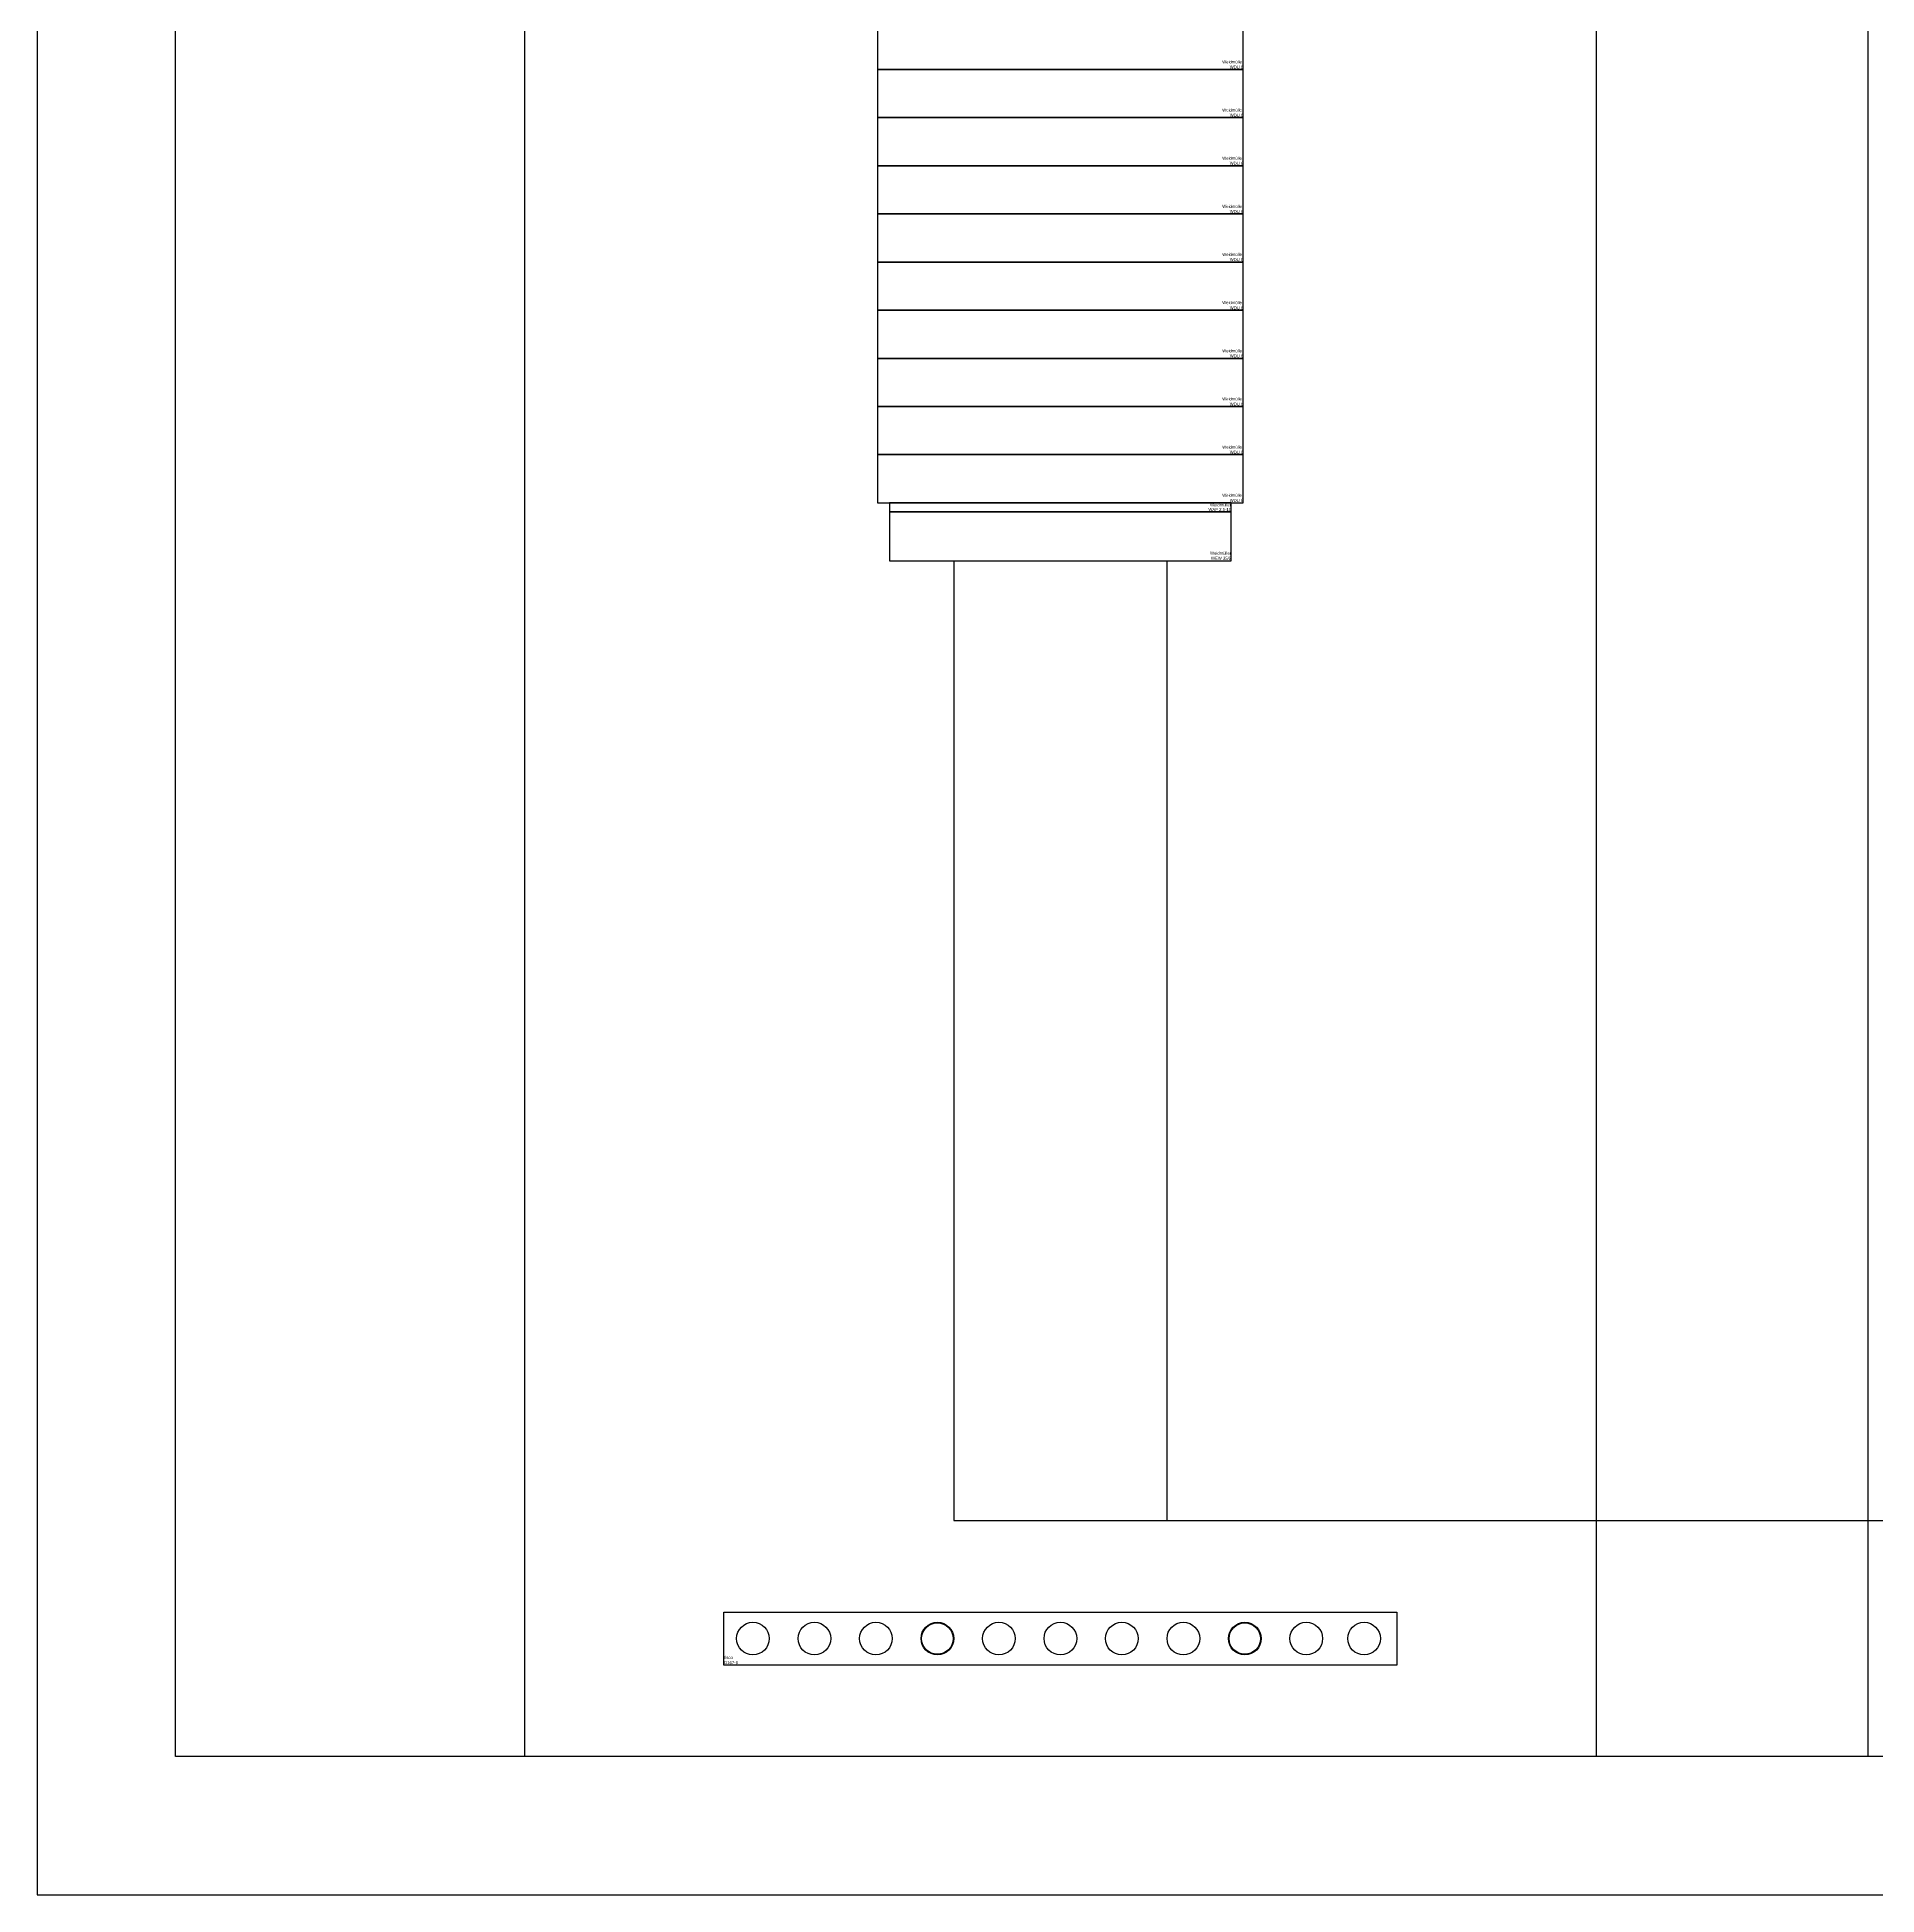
# Model space of a CAD drawing. Extents: x -790 to 844, y 0 to 794.
# Drawn here: x -789.6 to -487.9, y 0 to 304.8 of the extents above; entities that cross this region are included whole.
import ezdxf
from ezdxf.enums import TextEntityAlignment as Align

# ---------------------------------------------------------------- set-up
doc = ezdxf.new("R2010")
doc.units = 0
doc.header["$LTSCALE"] = 10
doc.header["$MEASUREMENT"] = 0
doc.layers.get('Defpoints').update_dxf_attribs({"color": 9})
doc.layers.add('SYMBOL-2', color=2, linetype='Continuous')
doc.layers.add('TERM-7', color=7, linetype='Continuous')
doc.styles.get("Standard").update_dxf_attribs({"font": 'FRAMDCN.TTF'})

# ---------------------------------------------------------------- blocks, each defined once
blk = doc.blocks.new('M-Weidmuller_WEW 35--2')
blk.add_lwpolyline([(-28, -8), (28, -8), (28, 0), (-28, 0)], close=True)
at = {"layer": 'Defpoints'}
for tag, p in [('T_TAG1', (28, -7.16)), ('T_TAG2', (28, -8))]:
    blk.add_attdef(tag, text='', height=0.5, dxfattribs=at).set_placement(p, align=Align.BOTTOM_RIGHT)
blk = doc.blocks.new('M-Weidmuller_WAP 2.5-10')
blk.add_lwpolyline([(-28, -1.5), (28, -1.5), (28, 0), (-28, 0)], close=True)
at = {"layer": 'Defpoints'}
for tag, p in [('T_TAG1', (28, -0.75)), ('T_TAG2', (28, -1.5))]:
    blk.add_attdef(tag, text='', height=0.5, dxfattribs=at).set_placement(p, align=Align.BOTTOM_RIGHT)
blk = doc.blocks.new('M-Weidmuller_WDU 6')
blk.add_lwpolyline([(-30, -7.9), (30, -7.9), (30, 0), (-30, 0)], close=True)
at = {"layer": 'Defpoints'}
for tag, p in [('T_TAG1', (30, -7.06)), ('T_TAG2', (30, -7.9))]:
    blk.add_attdef(tag, text='', height=0.5, dxfattribs=at).set_placement(p, align=Align.BOTTOM_RIGHT)
blk = doc.blocks.new('*U25')
at = {"layer": 'TERM-7'}
blk.add_blockref('M-Weidmuller_WDU 6', (0, 3.95), dxfattribs=at).add_auto_attribs({'T_TAG1': 'Weidmüller', 'T_TAG2': 'WDU 6'})
blk = doc.blocks.new('*U26')
at = {"layer": 'TERM-7', "color": 0, "linetype": 'ByBlock', "lineweight": -2, "transparency": 16777216}
for p in [(0, -237), (0, -244.9), (0, -252.8), (0, -260.7), (0, -268.6), (0, -276.5), (0, -284.4), (0, -292.3), (0, -300.2), (0, -308.1)]:
    blk.add_blockref('*U25', p, dxfattribs=at)
blk = doc.blocks.new('*U22')
blk.add_lwpolyline([(-4.75, 4.35), (105.59, 4.35), (105.59, -4.35), (-4.75, -4.35)], close=True)
for centre, radius in [((0, 0), 2.68), ((10.08, 0), 2.68), ((20.17, 0), 2.68), ((30.25, 0), 2.68), ((30.25, 0), 2.58), ((40.34, 0), 2.68), ((50.42, 0), 2.68), ((60.5, 0), 2.68), ((70.59, 0), 2.68), ((80.67, 0), 2.68), ((80.67, 0), 2.58), ((90.75, 0), 2.68), ((100.23, 0), 2.68)]:
    blk.add_circle(centre, radius)
at = {"layer": 'Defpoints'}
for tag, p in [('T_TAG1', (-4.72, -3.51)), ('T_TAG2', (-4.72, -4.35))]:
    blk.add_attdef(tag, text='', height=0.5, dxfattribs=at).set_placement(p, align=Align.BOTTOM_LEFT)

msp = doc.modelspace()

# ---------------------------------------------------------------- linework, layer by layer
msp.add_line((-639.29, 61.4), (-330.31, 61.4))
at = {"layer": 'SYMBOL-2', "color": 7}
msp.add_lwpolyline([(-789.6, 609.6), (-789.6, 0), (-180, 0), (-180, 609.6), (-789.6, 609.6)], dxfattribs=at)
at = {"layer": 'SYMBOL-2'}
for points in [[(-766.9, 586.9), (-202.7, 586.9), (-202.7, 22.7), (-766.9, 22.7)], [(-709.7, 22.7), (-766.9, 22.7), (-766.9, 586.9), (-709.7, 586.9)], [(-533.89, 586.9), (-489.39, 586.9), (-489.39, 22.7), (-533.89, 22.7)]]:
    msp.add_lwpolyline(points, close=True, dxfattribs=at)
at = {"layer": 'TERM-7'}
msp.add_lwpolyline([(-639.29, 218.9), (-639.29, 61.4), (-604.29, 61.4), (-604.29, 218.9)], dxfattribs=at)

# ---------------------------------------------------------------- block references
msp.add_blockref('*U26', (-621.79, 540.45), dxfattribs=at)
for name, p, values in [('M-Weidmuller_WAP 2.5-10', (-621.79, 228.4), {'T_TAG1': 'Weidmüller', 'T_TAG2': 'WAP 2.5-10'}), ('M-Weidmuller_WEW 35--2', (-621.79, 226.9), {'T_TAG1': 'Weidmüller', 'T_TAG2': 'WEW 35/2'}), ('*U22', (-672.21, 42.05), {'T_TAG1': 'Ilsco', 'T_TAG2': 'D167-8'})]:
    msp.add_blockref(name, p, dxfattribs=at).add_auto_attribs(values)

doc.saveas('drawing.dxf')
